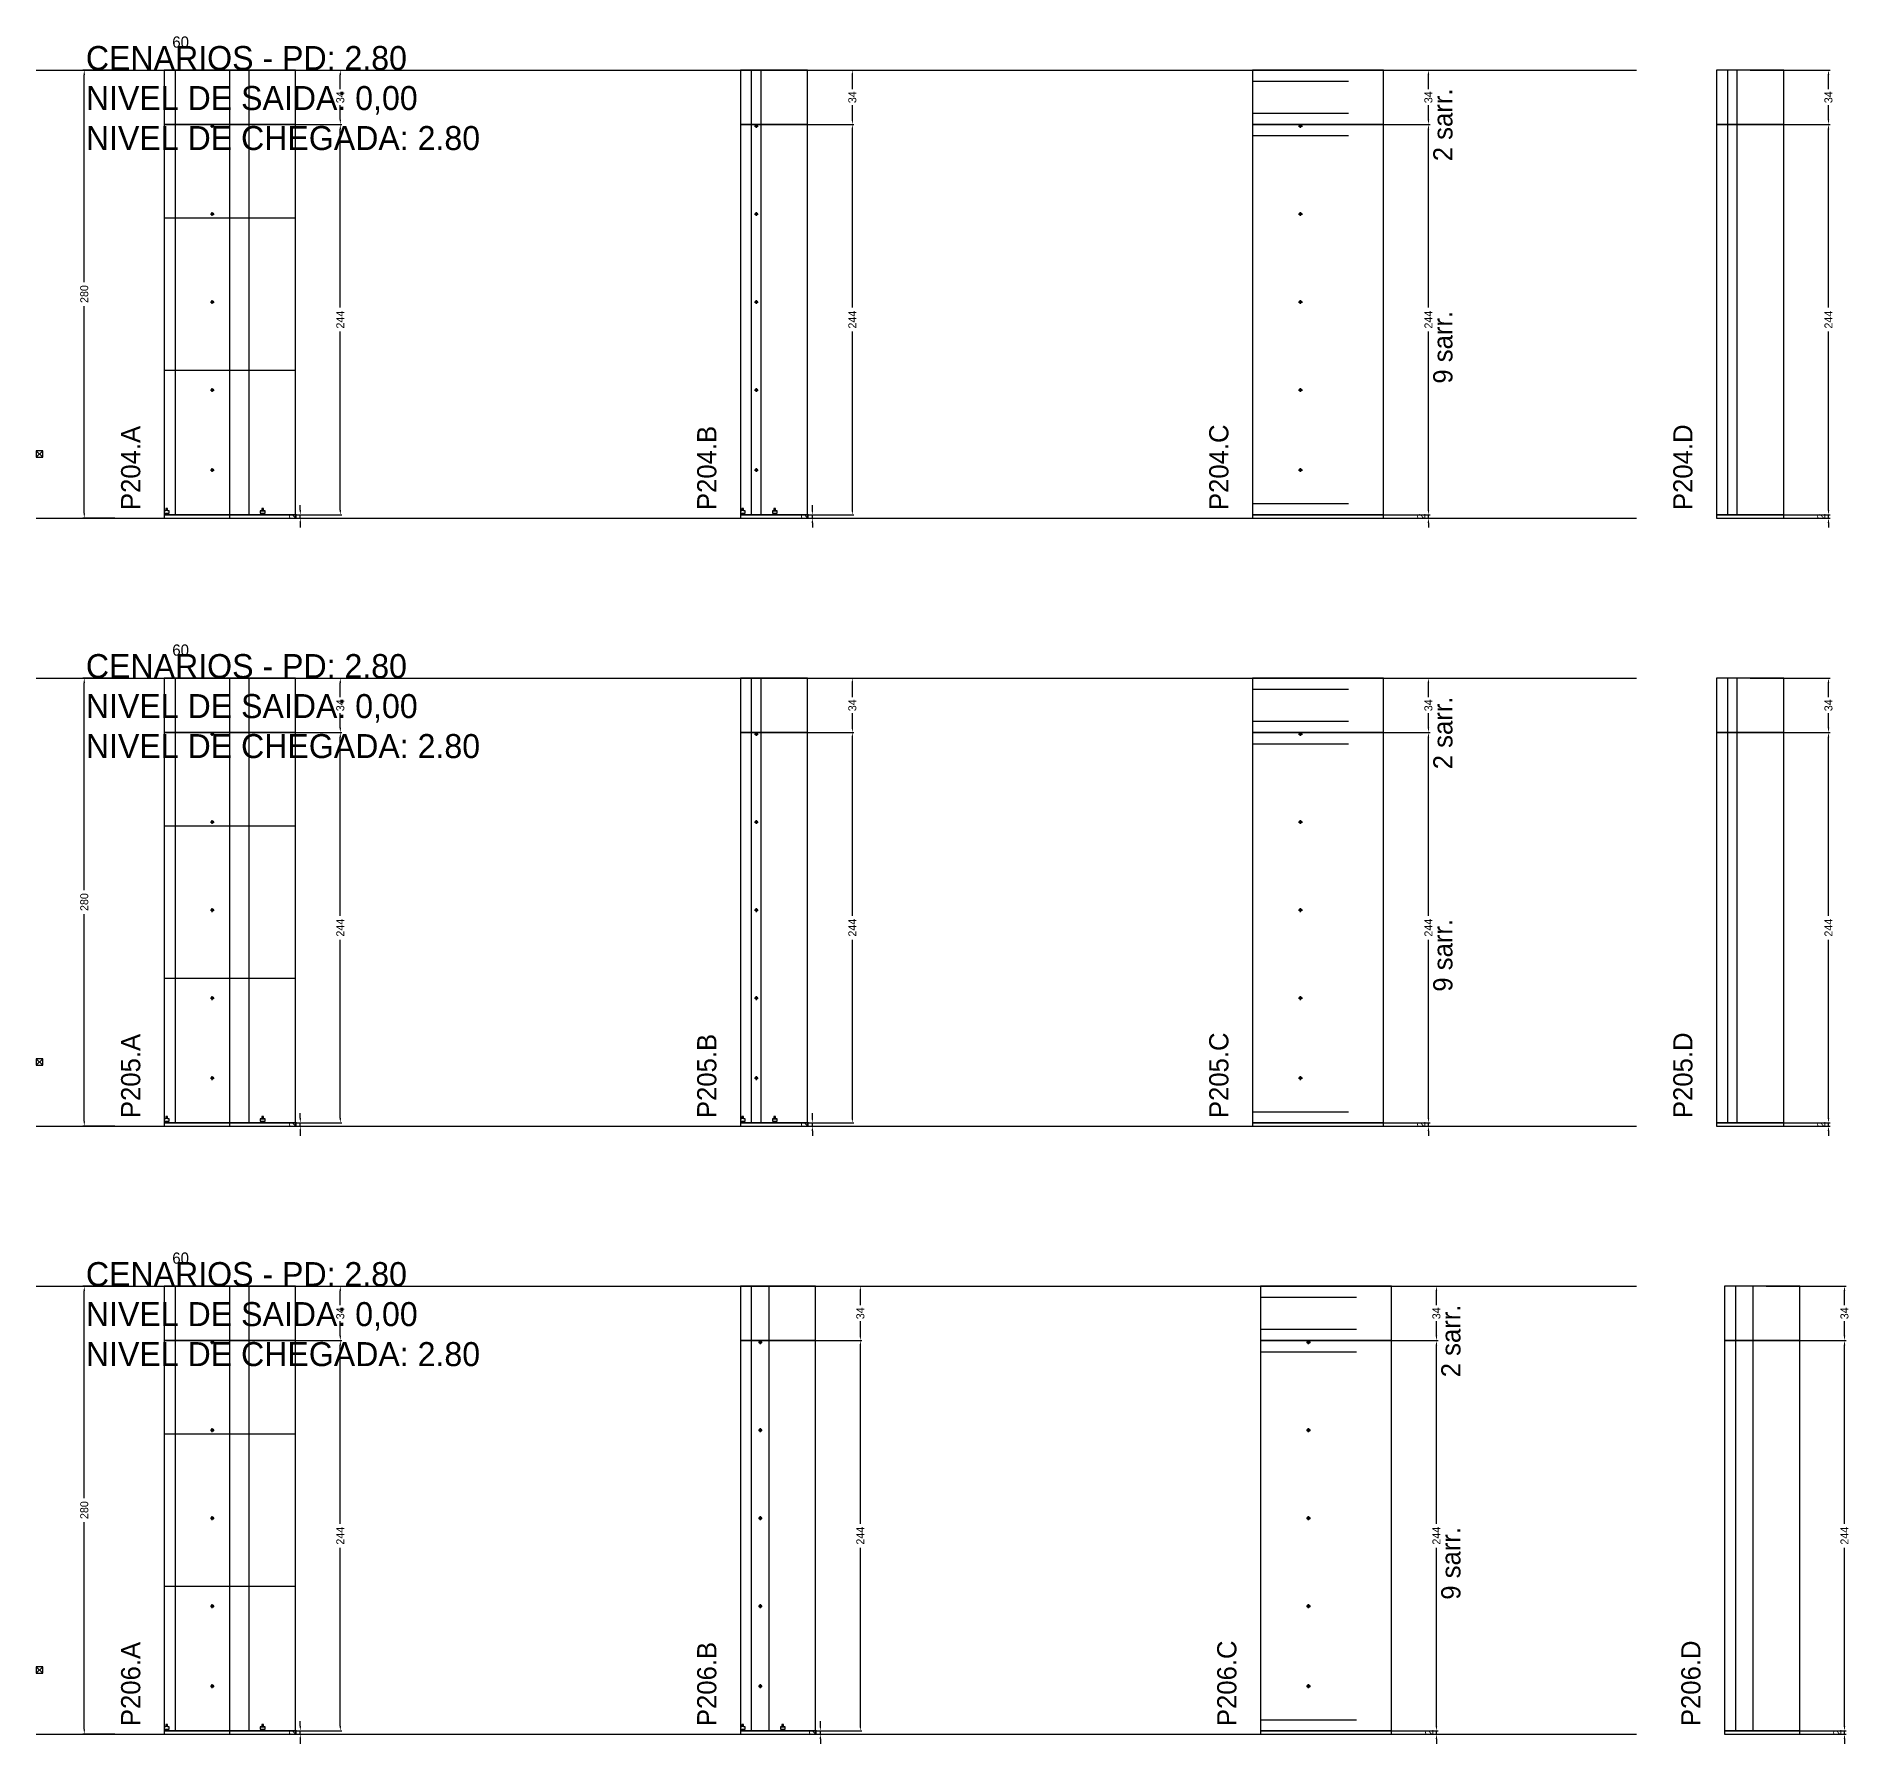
# Model space of a CAD drawing. Header units: centimetres. Extents: x -10500 to 4299, y -38766 to 295.
# Drawn here: x -7000 to -5867, y -18246 to -17179 of the extents above; entities that cross this region are included whole.
import ezdxf

# ---------------------------------------------------------------- set-up
doc = ezdxf.new("R2010")
doc.units = ezdxf.units.CM
doc.linetypes.add('DASHED', pattern=[2, -2])
for name, color, linetype in [('COTA', 241, 'Continuous'), ('COTAS FURACAO', 16, 'Continuous'), ('Madeira', 30, 'Continuous'), ('NOMENCLATURA', 7, 'Continuous'), ('Nível', 160, 'Continuous'), ('Painéis', 200, 'Continuous'), ('Perfil Metálico', 150, 'Continuous'), ('SARR_2.2x7', 40, 'Continuous'), ('texto', 7, 'Continuous')]:
    doc.layers.add(name, color=color, linetype=linetype)
doc.dimstyles.new('PAINEL-NOVA', dxfattribs={"dimtxt": 5, "dimasz": 3, "dimexe": 1, "dimexo": 1, "dimgap": 1, "dimtad": 1, "dimcen": 2.5, "dimazin": 3, "dimtfac": 1, "dimtmove": 0, "dimatfit": 3})

# ---------------------------------------------------------------- blocks, each defined once
blk = doc.blocks.new('_CLOSEDFILLED')
at = {"color": 0, "linetype": 'BYBLOCK'}
blk.add_solid([(-1, 0.16), (0, 0), (-1, -0.16)], dxfattribs=at)
blk = doc.blocks.new('*D1235')
for p, q in [((-6951, -17200), (-6971, -17200)), ((-6970, -17332.5), (-6970, -17203)), ((-6970, -17477), (-6970, -17347.5)), ((-6951, -17480), (-6971, -17480))]:
    blk.add_line(p, q)
at = {"layer": 'Defpoints'}
for p in [(-6950, -17200), (-6970, -17480), (-6950, -17480)]:
    blk.add_point(p, dxfattribs=at)
at = {"layer": 'COTA', "xscale": 3, "yscale": 3}
for p, rotation in [((-6970, -17200), 90), ((-6970, -17480), 270)]:
    blk.add_blockref('_CLOSEDFILLED', p, dxfattribs=dict(at, rotation=rotation))
at = {"layer": 'COTA', "insert": (-6970, -17340), "char_height": 5, "attachment_point": 5, "rotation": 90}
blk.add_mtext('280', dxfattribs=at)
blk = doc.blocks.new('MULDURA')
at = {"layer": 'Paineis'}
for p, q in [((0, 0), (4, 4)), ((4, 0), (0, 4))]:
    blk.add_line(p, q, dxfattribs=at)
blk.add_lwpolyline([(0, 0), (4, 0), (4, 4), (0, 4)], close=True, dxfattribs=at)
blk = doc.blocks.new('*D1237')
for p, q in [((-6859, -17234), (-6809, -17234)), ((-6810, -17348.5), (-6810, -17237)), ((-6810, -17475), (-6810, -17363.5)), ((-6859, -17478), (-6809, -17478))]:
    blk.add_line(p, q)
at = {"layer": 'Defpoints'}
for p in [(-6860, -17234), (-6860, -17478), (-6810, -17478)]:
    blk.add_point(p, dxfattribs=at)
at = {"layer": 'COTA', "xscale": 3, "yscale": 3}
for p, rotation in [((-6810, -17234), 90), ((-6810, -17478), 270)]:
    blk.add_blockref('_CLOSEDFILLED', p, dxfattribs=dict(at, rotation=rotation))
at = {"layer": 'COTA', "insert": (-6810, -17356), "char_height": 5, "attachment_point": 5, "rotation": 90}
blk.add_mtext('244', dxfattribs=at)
blk = doc.blocks.new('*D1238')
for p, q in [((-6859, -17200), (-6809, -17200)), ((-6810, -17212), (-6810, -17203)), ((-6810, -17231), (-6810, -17222)), ((-6859, -17234), (-6809, -17234))]:
    blk.add_line(p, q)
at = {"layer": 'Defpoints'}
for p in [(-6860, -17200), (-6860, -17234), (-6810, -17234)]:
    blk.add_point(p, dxfattribs=at)
at = {"layer": 'COTA', "xscale": 3, "yscale": 3}
for p, rotation in [((-6810, -17200), 90), ((-6810, -17234), 270)]:
    blk.add_blockref('_CLOSEDFILLED', p, dxfattribs=dict(at, rotation=rotation))
at = {"layer": 'COTA', "insert": (-6810, -17217), "char_height": 5, "attachment_point": 5, "rotation": 90}
blk.add_mtext('34', dxfattribs=at)
blk = doc.blocks.new('SLIPTEE')
at = {"layer": 'Paineis'}
blk.add_lwpolyline([(0, 0), (3, 0), (3, 1.5), (2, 1.5), (2, 3), (1, 3), (1, 1.5), (0, 1.5)], close=True, dxfattribs=at)
blk = doc.blocks.new('SLIPTDD')
at = {"layer": 'Paineis'}
blk.add_line((0, 1.5), (3, 1.5), dxfattribs=at)
blk.add_lwpolyline([(0, 0), (3, 0), (3, 1.5), (2, 1.5), (2, 3), (1, 3), (1, 1.5), (0, 1.5)], close=True, dxfattribs=at)
blk = doc.blocks.new('furacao')
at = {"layer": 'COTAS FURACAO'}
for p, q in [((-1.2, 0), (1.2, 0)), ((0, -1.2), (0, 1.2))]:
    blk.add_line(p, q, dxfattribs=at)
blk.add_circle((0, 0), 0.8, dxfattribs=at)
blk = doc.blocks.new('*D1240')
for p, q in [((-6539, -17234), (-6489, -17234)), ((-6490, -17348.5), (-6490, -17237)), ((-6490, -17475), (-6490, -17363.5)), ((-6539, -17478), (-6489, -17478))]:
    blk.add_line(p, q)
at = {"layer": 'Defpoints'}
for p in [(-6540, -17234), (-6540, -17478), (-6490, -17478)]:
    blk.add_point(p, dxfattribs=at)
at = {"layer": 'COTA', "xscale": 3, "yscale": 3}
for p, rotation in [((-6490, -17234), 90), ((-6490, -17478), 270)]:
    blk.add_blockref('_CLOSEDFILLED', p, dxfattribs=dict(at, rotation=rotation))
at = {"layer": 'COTA', "insert": (-6490, -17356), "char_height": 5, "attachment_point": 5, "rotation": 90}
blk.add_mtext('244', dxfattribs=at)
blk = doc.blocks.new('*D1241')
for p, q in [((-6539, -17200), (-6489, -17200)), ((-6490, -17212), (-6490, -17203)), ((-6490, -17231), (-6490, -17222)), ((-6539, -17234), (-6489, -17234))]:
    blk.add_line(p, q)
at = {"layer": 'Defpoints'}
for p in [(-6540, -17200), (-6540, -17234), (-6490, -17234)]:
    blk.add_point(p, dxfattribs=at)
at = {"layer": 'COTA', "xscale": 3, "yscale": 3}
for p, rotation in [((-6490, -17200), 90), ((-6490, -17234), 270)]:
    blk.add_blockref('_CLOSEDFILLED', p, dxfattribs=dict(at, rotation=rotation))
at = {"layer": 'COTA', "insert": (-6490, -17217), "char_height": 5, "attachment_point": 5, "rotation": 90}
blk.add_mtext('34', dxfattribs=at)
blk = doc.blocks.new('*D1243')
for p, q in [((-6179, -17234), (-6129, -17234)), ((-6130, -17348.5), (-6130, -17237)), ((-6130, -17475), (-6130, -17363.5)), ((-6179, -17478), (-6129, -17478))]:
    blk.add_line(p, q)
at = {"layer": 'Defpoints'}
for p in [(-6180, -17234), (-6180, -17478), (-6130, -17478)]:
    blk.add_point(p, dxfattribs=at)
at = {"layer": 'COTA', "xscale": 3, "yscale": 3}
for p, rotation in [((-6130, -17234), 90), ((-6130, -17478), 270)]:
    blk.add_blockref('_CLOSEDFILLED', p, dxfattribs=dict(at, rotation=rotation))
at = {"layer": 'COTA', "insert": (-6130, -17356), "char_height": 5, "attachment_point": 5, "rotation": 90}
blk.add_mtext('244', dxfattribs=at)
blk = doc.blocks.new('*D1244')
for p, q in [((-6179, -17200), (-6129, -17200)), ((-6130, -17212), (-6130, -17203)), ((-6130, -17231), (-6130, -17222)), ((-6179, -17234), (-6129, -17234))]:
    blk.add_line(p, q)
at = {"layer": 'Defpoints'}
for p in [(-6180, -17200), (-6180, -17234), (-6130, -17234)]:
    blk.add_point(p, dxfattribs=at)
at = {"layer": 'COTA', "xscale": 3, "yscale": 3}
for p, rotation in [((-6130, -17200), 90), ((-6130, -17234), 270)]:
    blk.add_blockref('_CLOSEDFILLED', p, dxfattribs=dict(at, rotation=rotation))
at = {"layer": 'COTA', "insert": (-6130, -17217), "char_height": 5, "attachment_point": 5, "rotation": 90}
blk.add_mtext('34', dxfattribs=at)
blk = doc.blocks.new('*D1246')
for p, q in [((-5929, -17234), (-5879, -17234)), ((-5880, -17348.5), (-5880, -17237)), ((-5880, -17475), (-5880, -17363.5)), ((-5929, -17478), (-5879, -17478))]:
    blk.add_line(p, q)
at = {"layer": 'Defpoints'}
for p in [(-5930, -17234), (-5930, -17478), (-5880, -17478)]:
    blk.add_point(p, dxfattribs=at)
at = {"layer": 'COTA', "xscale": 3, "yscale": 3}
for p, rotation in [((-5880, -17234), 90), ((-5880, -17478), 270)]:
    blk.add_blockref('_CLOSEDFILLED', p, dxfattribs=dict(at, rotation=rotation))
at = {"layer": 'COTA', "insert": (-5880, -17356), "char_height": 5, "attachment_point": 5, "rotation": 90}
blk.add_mtext('244', dxfattribs=at)
blk = doc.blocks.new('*D1247')
for p, q in [((-5929, -17200), (-5879, -17200)), ((-5880, -17212), (-5880, -17203)), ((-5880, -17231), (-5880, -17222)), ((-5929, -17234), (-5879, -17234))]:
    blk.add_line(p, q)
at = {"layer": 'Defpoints'}
for p in [(-5930, -17200), (-5930, -17234), (-5880, -17234)]:
    blk.add_point(p, dxfattribs=at)
at = {"layer": 'COTA', "xscale": 3, "yscale": 3}
for p, rotation in [((-5880, -17200), 90), ((-5880, -17234), 270)]:
    blk.add_blockref('_CLOSEDFILLED', p, dxfattribs=dict(at, rotation=rotation))
at = {"layer": 'COTA', "insert": (-5880, -17217), "char_height": 5, "attachment_point": 5, "rotation": 90}
blk.add_mtext('34', dxfattribs=at)
blk = doc.blocks.new('*D1261')
for p, q in [((-6951, -17580), (-6971, -17580)), ((-6970, -17712.5), (-6970, -17583)), ((-6970, -17857), (-6970, -17727.5)), ((-6951, -17860), (-6971, -17860))]:
    blk.add_line(p, q)
at = {"layer": 'Defpoints'}
for p in [(-6950, -17580), (-6970, -17860), (-6950, -17860)]:
    blk.add_point(p, dxfattribs=at)
at = {"layer": 'COTA', "xscale": 3, "yscale": 3}
for p, rotation in [((-6970, -17580), 90), ((-6970, -17860), 270)]:
    blk.add_blockref('_CLOSEDFILLED', p, dxfattribs=dict(at, rotation=rotation))
at = {"layer": 'COTA', "insert": (-6970, -17720), "char_height": 5, "attachment_point": 5, "rotation": 90}
blk.add_mtext('280', dxfattribs=at)
blk = doc.blocks.new('*D1263')
for p, q in [((-6859, -17614), (-6809, -17614)), ((-6810, -17728.5), (-6810, -17617)), ((-6810, -17855), (-6810, -17743.5)), ((-6859, -17858), (-6809, -17858))]:
    blk.add_line(p, q)
at = {"layer": 'Defpoints'}
for p in [(-6860, -17614), (-6860, -17858), (-6810, -17858)]:
    blk.add_point(p, dxfattribs=at)
at = {"layer": 'COTA', "xscale": 3, "yscale": 3}
for p, rotation in [((-6810, -17614), 90), ((-6810, -17858), 270)]:
    blk.add_blockref('_CLOSEDFILLED', p, dxfattribs=dict(at, rotation=rotation))
at = {"layer": 'COTA', "insert": (-6810, -17736), "char_height": 5, "attachment_point": 5, "rotation": 90}
blk.add_mtext('244', dxfattribs=at)
blk = doc.blocks.new('*D1264')
for p, q in [((-6859, -17580), (-6809, -17580)), ((-6810, -17592), (-6810, -17583)), ((-6810, -17611), (-6810, -17602)), ((-6859, -17614), (-6809, -17614))]:
    blk.add_line(p, q)
at = {"layer": 'Defpoints'}
for p in [(-6860, -17580), (-6860, -17614), (-6810, -17614)]:
    blk.add_point(p, dxfattribs=at)
at = {"layer": 'COTA', "xscale": 3, "yscale": 3}
for p, rotation in [((-6810, -17580), 90), ((-6810, -17614), 270)]:
    blk.add_blockref('_CLOSEDFILLED', p, dxfattribs=dict(at, rotation=rotation))
at = {"layer": 'COTA', "insert": (-6810, -17597), "char_height": 5, "attachment_point": 5, "rotation": 90}
blk.add_mtext('34', dxfattribs=at)
blk = doc.blocks.new('*D1266')
for p, q in [((-6539, -17614), (-6489, -17614)), ((-6490, -17728.5), (-6490, -17617)), ((-6490, -17855), (-6490, -17743.5)), ((-6539, -17858), (-6489, -17858))]:
    blk.add_line(p, q)
at = {"layer": 'Defpoints'}
for p in [(-6540, -17614), (-6540, -17858), (-6490, -17858)]:
    blk.add_point(p, dxfattribs=at)
at = {"layer": 'COTA', "xscale": 3, "yscale": 3}
for p, rotation in [((-6490, -17614), 90), ((-6490, -17858), 270)]:
    blk.add_blockref('_CLOSEDFILLED', p, dxfattribs=dict(at, rotation=rotation))
at = {"layer": 'COTA', "insert": (-6490, -17736), "char_height": 5, "attachment_point": 5, "rotation": 90}
blk.add_mtext('244', dxfattribs=at)
blk = doc.blocks.new('*D1267')
for p, q in [((-6539, -17580), (-6489, -17580)), ((-6490, -17592), (-6490, -17583)), ((-6490, -17611), (-6490, -17602)), ((-6539, -17614), (-6489, -17614))]:
    blk.add_line(p, q)
at = {"layer": 'Defpoints'}
for p in [(-6540, -17580), (-6540, -17614), (-6490, -17614)]:
    blk.add_point(p, dxfattribs=at)
at = {"layer": 'COTA', "xscale": 3, "yscale": 3}
for p, rotation in [((-6490, -17580), 90), ((-6490, -17614), 270)]:
    blk.add_blockref('_CLOSEDFILLED', p, dxfattribs=dict(at, rotation=rotation))
at = {"layer": 'COTA', "insert": (-6490, -17597), "char_height": 5, "attachment_point": 5, "rotation": 90}
blk.add_mtext('34', dxfattribs=at)
blk = doc.blocks.new('*D1269')
for p, q in [((-6179, -17614), (-6129, -17614)), ((-6130, -17728.5), (-6130, -17617)), ((-6130, -17855), (-6130, -17743.5)), ((-6179, -17858), (-6129, -17858))]:
    blk.add_line(p, q)
at = {"layer": 'Defpoints'}
for p in [(-6180, -17614), (-6180, -17858), (-6130, -17858)]:
    blk.add_point(p, dxfattribs=at)
at = {"layer": 'COTA', "xscale": 3, "yscale": 3}
for p, rotation in [((-6130, -17614), 90), ((-6130, -17858), 270)]:
    blk.add_blockref('_CLOSEDFILLED', p, dxfattribs=dict(at, rotation=rotation))
at = {"layer": 'COTA', "insert": (-6130, -17736), "char_height": 5, "attachment_point": 5, "rotation": 90}
blk.add_mtext('244', dxfattribs=at)
blk = doc.blocks.new('*D1270')
for p, q in [((-6179, -17580), (-6129, -17580)), ((-6130, -17592), (-6130, -17583)), ((-6130, -17611), (-6130, -17602)), ((-6179, -17614), (-6129, -17614))]:
    blk.add_line(p, q)
at = {"layer": 'Defpoints'}
for p in [(-6180, -17580), (-6180, -17614), (-6130, -17614)]:
    blk.add_point(p, dxfattribs=at)
at = {"layer": 'COTA', "xscale": 3, "yscale": 3}
for p, rotation in [((-6130, -17580), 90), ((-6130, -17614), 270)]:
    blk.add_blockref('_CLOSEDFILLED', p, dxfattribs=dict(at, rotation=rotation))
at = {"layer": 'COTA', "insert": (-6130, -17597), "char_height": 5, "attachment_point": 5, "rotation": 90}
blk.add_mtext('34', dxfattribs=at)
blk = doc.blocks.new('*D1272')
for p, q in [((-5929, -17614), (-5879, -17614)), ((-5880, -17728.5), (-5880, -17617)), ((-5880, -17855), (-5880, -17743.5)), ((-5929, -17858), (-5879, -17858))]:
    blk.add_line(p, q)
at = {"layer": 'Defpoints'}
for p in [(-5930, -17614), (-5930, -17858), (-5880, -17858)]:
    blk.add_point(p, dxfattribs=at)
at = {"layer": 'COTA', "xscale": 3, "yscale": 3}
for p, rotation in [((-5880, -17614), 90), ((-5880, -17858), 270)]:
    blk.add_blockref('_CLOSEDFILLED', p, dxfattribs=dict(at, rotation=rotation))
at = {"layer": 'COTA', "insert": (-5880, -17736), "char_height": 5, "attachment_point": 5, "rotation": 90}
blk.add_mtext('244', dxfattribs=at)
blk = doc.blocks.new('*D1273')
for p, q in [((-5929, -17580), (-5879, -17580)), ((-5880, -17592), (-5880, -17583)), ((-5880, -17611), (-5880, -17602)), ((-5929, -17614), (-5879, -17614))]:
    blk.add_line(p, q)
at = {"layer": 'Defpoints'}
for p in [(-5930, -17580), (-5930, -17614), (-5880, -17614)]:
    blk.add_point(p, dxfattribs=at)
at = {"layer": 'COTA', "xscale": 3, "yscale": 3}
for p, rotation in [((-5880, -17580), 90), ((-5880, -17614), 270)]:
    blk.add_blockref('_CLOSEDFILLED', p, dxfattribs=dict(at, rotation=rotation))
at = {"layer": 'COTA', "insert": (-5880, -17597), "char_height": 5, "attachment_point": 5, "rotation": 90}
blk.add_mtext('34', dxfattribs=at)
blk = doc.blocks.new('*D1287')
for p, q in [((-6951, -17960), (-6971, -17960)), ((-6970, -18092.5), (-6970, -17963)), ((-6970, -18237), (-6970, -18107.5)), ((-6951, -18240), (-6971, -18240))]:
    blk.add_line(p, q)
at = {"layer": 'Defpoints'}
for p in [(-6950, -17960), (-6970, -18240), (-6950, -18240)]:
    blk.add_point(p, dxfattribs=at)
at = {"layer": 'COTA', "xscale": 3, "yscale": 3}
for p, rotation in [((-6970, -17960), 90), ((-6970, -18240), 270)]:
    blk.add_blockref('_CLOSEDFILLED', p, dxfattribs=dict(at, rotation=rotation))
at = {"layer": 'COTA', "insert": (-6970, -18100), "char_height": 5, "attachment_point": 5, "rotation": 90}
blk.add_mtext('280', dxfattribs=at)
blk = doc.blocks.new('*D1289')
for p, q in [((-6859, -17994), (-6809, -17994)), ((-6810, -18108.5), (-6810, -17997)), ((-6810, -18235), (-6810, -18123.5)), ((-6859, -18238), (-6809, -18238))]:
    blk.add_line(p, q)
at = {"layer": 'Defpoints'}
for p in [(-6860, -17994), (-6860, -18238), (-6810, -18238)]:
    blk.add_point(p, dxfattribs=at)
at = {"layer": 'COTA', "xscale": 3, "yscale": 3}
for p, rotation in [((-6810, -17994), 90), ((-6810, -18238), 270)]:
    blk.add_blockref('_CLOSEDFILLED', p, dxfattribs=dict(at, rotation=rotation))
at = {"layer": 'COTA', "insert": (-6810, -18116), "char_height": 5, "attachment_point": 5, "rotation": 90}
blk.add_mtext('244', dxfattribs=at)
blk = doc.blocks.new('*D1290')
for p, q in [((-6859, -17960), (-6809, -17960)), ((-6810, -17972), (-6810, -17963)), ((-6810, -17991), (-6810, -17982)), ((-6859, -17994), (-6809, -17994))]:
    blk.add_line(p, q)
at = {"layer": 'Defpoints'}
for p in [(-6860, -17960), (-6860, -17994), (-6810, -17994)]:
    blk.add_point(p, dxfattribs=at)
at = {"layer": 'COTA', "xscale": 3, "yscale": 3}
for p, rotation in [((-6810, -17960), 90), ((-6810, -17994), 270)]:
    blk.add_blockref('_CLOSEDFILLED', p, dxfattribs=dict(at, rotation=rotation))
at = {"layer": 'COTA', "insert": (-6810, -17977), "char_height": 5, "attachment_point": 5, "rotation": 90}
blk.add_mtext('34', dxfattribs=at)
blk = doc.blocks.new('*D1292')
for p, q in [((-6534, -17994), (-6484, -17994)), ((-6485, -18108.5), (-6485, -17997)), ((-6485, -18235), (-6485, -18123.5)), ((-6534, -18238), (-6484, -18238))]:
    blk.add_line(p, q)
at = {"layer": 'Defpoints'}
for p in [(-6535, -17994), (-6535, -18238), (-6485, -18238)]:
    blk.add_point(p, dxfattribs=at)
at = {"layer": 'COTA', "xscale": 3, "yscale": 3}
for p, rotation in [((-6485, -17994), 90), ((-6485, -18238), 270)]:
    blk.add_blockref('_CLOSEDFILLED', p, dxfattribs=dict(at, rotation=rotation))
at = {"layer": 'COTA', "insert": (-6485, -18116), "char_height": 5, "attachment_point": 5, "rotation": 90}
blk.add_mtext('244', dxfattribs=at)
blk = doc.blocks.new('*D1293')
for p, q in [((-6534, -17960), (-6484, -17960)), ((-6485, -17972), (-6485, -17963)), ((-6485, -17991), (-6485, -17982)), ((-6534, -17994), (-6484, -17994))]:
    blk.add_line(p, q)
at = {"layer": 'Defpoints'}
for p in [(-6535, -17960), (-6535, -17994), (-6485, -17994)]:
    blk.add_point(p, dxfattribs=at)
at = {"layer": 'COTA', "xscale": 3, "yscale": 3}
for p, rotation in [((-6485, -17960), 90), ((-6485, -17994), 270)]:
    blk.add_blockref('_CLOSEDFILLED', p, dxfattribs=dict(at, rotation=rotation))
at = {"layer": 'COTA', "insert": (-6485, -17977), "char_height": 5, "attachment_point": 5, "rotation": 90}
blk.add_mtext('34', dxfattribs=at)
blk = doc.blocks.new('*D1295')
for p, q in [((-6174, -17994), (-6124, -17994)), ((-6125, -18108.5), (-6125, -17997)), ((-6125, -18235), (-6125, -18123.5)), ((-6174, -18238), (-6124, -18238))]:
    blk.add_line(p, q)
at = {"layer": 'Defpoints'}
for p in [(-6175, -17994), (-6175, -18238), (-6125, -18238)]:
    blk.add_point(p, dxfattribs=at)
at = {"layer": 'COTA', "xscale": 3, "yscale": 3}
for p, rotation in [((-6125, -17994), 90), ((-6125, -18238), 270)]:
    blk.add_blockref('_CLOSEDFILLED', p, dxfattribs=dict(at, rotation=rotation))
at = {"layer": 'COTA', "insert": (-6125, -18116), "char_height": 5, "attachment_point": 5, "rotation": 90}
blk.add_mtext('244', dxfattribs=at)
blk = doc.blocks.new('*D1296')
for p, q in [((-6174, -17960), (-6124, -17960)), ((-6125, -17972), (-6125, -17963)), ((-6125, -17991), (-6125, -17982)), ((-6174, -17994), (-6124, -17994))]:
    blk.add_line(p, q)
at = {"layer": 'Defpoints'}
for p in [(-6175, -17960), (-6175, -17994), (-6125, -17994)]:
    blk.add_point(p, dxfattribs=at)
at = {"layer": 'COTA', "xscale": 3, "yscale": 3}
for p, rotation in [((-6125, -17960), 90), ((-6125, -17994), 270)]:
    blk.add_blockref('_CLOSEDFILLED', p, dxfattribs=dict(at, rotation=rotation))
at = {"layer": 'COTA', "insert": (-6125, -17977), "char_height": 5, "attachment_point": 5, "rotation": 90}
blk.add_mtext('34', dxfattribs=at)
blk = doc.blocks.new('*D1298')
for p, q in [((-5919, -17994), (-5869, -17994)), ((-5870, -18108.5), (-5870, -17997)), ((-5870, -18235), (-5870, -18123.5)), ((-5919, -18238), (-5869, -18238))]:
    blk.add_line(p, q)
at = {"layer": 'Defpoints'}
for p in [(-5920, -17994), (-5920, -18238), (-5870, -18238)]:
    blk.add_point(p, dxfattribs=at)
at = {"layer": 'COTA', "xscale": 3, "yscale": 3}
for p, rotation in [((-5870, -17994), 90), ((-5870, -18238), 270)]:
    blk.add_blockref('_CLOSEDFILLED', p, dxfattribs=dict(at, rotation=rotation))
at = {"layer": 'COTA', "insert": (-5870, -18116), "char_height": 5, "attachment_point": 5, "rotation": 90}
blk.add_mtext('244', dxfattribs=at)
blk = doc.blocks.new('*D1299')
for p, q in [((-5919, -17960), (-5869, -17960)), ((-5870, -17972), (-5870, -17963)), ((-5870, -17991), (-5870, -17982)), ((-5919, -17994), (-5869, -17994))]:
    blk.add_line(p, q)
at = {"layer": 'Defpoints'}
for p in [(-5920, -17960), (-5920, -17994), (-5870, -17994)]:
    blk.add_point(p, dxfattribs=at)
at = {"layer": 'COTA', "xscale": 3, "yscale": 3}
for p, rotation in [((-5870, -17960), 90), ((-5870, -17994), 270)]:
    blk.add_blockref('_CLOSEDFILLED', p, dxfattribs=dict(at, rotation=rotation))
at = {"layer": 'COTA', "insert": (-5870, -17977), "char_height": 5, "attachment_point": 5, "rotation": 90}
blk.add_mtext('34', dxfattribs=at)

msp = doc.modelspace()

# ---------------------------------------------------------------- linework, layer by layer
at = {"layer": 'Madeira'}
for points in [[(-6920, -17292.4), (-6838, -17292.4)], [(-6920, -17387.6), (-6838, -17387.6)], [(-6920, -17672.4), (-6838, -17672.4)], [(-6920, -17767.6), (-6838, -17767.6)], [(-6920, -18052.4), (-6838, -18052.4)], [(-6920, -18147.6), (-6838, -18147.6)]]:
    msp.add_lwpolyline(points, dxfattribs=at)
at = {"layer": 'Nível', "linetype": 'DASHED'}
for points in [[(-7000, -17200), (-6000, -17200)], [(-7000, -17480), (-6000, -17480)], [(-7000, -17580), (-6000, -17580)], [(-7000, -17860), (-6000, -17860)], [(-7000, -17960), (-6000, -17960)], [(-7000, -18240), (-6000, -18240)]]:
    msp.add_lwpolyline(points, dxfattribs=at)
at = {"layer": 'Painéis'}
for points in [[(-6920, -17234), (-6838, -17234), (-6838, -17200), (-6920, -17200)], [(-6920, -17480), (-6838, -17480), (-6838, -17200), (-6920, -17200)], [(-6560, -17234), (-6518, -17234), (-6518, -17200), (-6560, -17200)], [(-6240, -17234), (-6158, -17234), (-6158, -17200), (-6240, -17200)], [(-5950, -17234), (-5908, -17234), (-5908, -17200), (-5950, -17200)], [(-6920, -17478), (-6838, -17478), (-6838, -17234), (-6920, -17234)], [(-6560, -17478), (-6518, -17478), (-6518, -17234), (-6560, -17234)], [(-6240, -17478), (-6158, -17478), (-6158, -17234), (-6240, -17234)], [(-5950, -17478), (-5908, -17478), (-5908, -17234), (-5950, -17234)], [(-6920, -17480), (-6838, -17480), (-6838, -17478), (-6920, -17478)], [(-6560, -17480), (-6518, -17480), (-6518, -17478), (-6560, -17478)], [(-6240, -17480), (-6158, -17480), (-6158, -17478), (-6240, -17478)], [(-5950, -17480), (-5908, -17480), (-5908, -17478), (-5950, -17478)], [(-6920, -17614), (-6838, -17614), (-6838, -17580), (-6920, -17580)], [(-6920, -17860), (-6838, -17860), (-6838, -17580), (-6920, -17580)], [(-6560, -17614), (-6518, -17614), (-6518, -17580), (-6560, -17580)], [(-6240, -17614), (-6158, -17614), (-6158, -17580), (-6240, -17580)], [(-5950, -17614), (-5908, -17614), (-5908, -17580), (-5950, -17580)], [(-6920, -17858), (-6838, -17858), (-6838, -17614), (-6920, -17614)], [(-6560, -17858), (-6518, -17858), (-6518, -17614), (-6560, -17614)], [(-6240, -17858), (-6158, -17858), (-6158, -17614), (-6240, -17614)], [(-5950, -17858), (-5908, -17858), (-5908, -17614), (-5950, -17614)], [(-6920, -17860), (-6838, -17860), (-6838, -17858), (-6920, -17858)], [(-6560, -17860), (-6518, -17860), (-6518, -17858), (-6560, -17858)], [(-6240, -17860), (-6158, -17860), (-6158, -17858), (-6240, -17858)], [(-5950, -17860), (-5908, -17860), (-5908, -17858), (-5950, -17858)], [(-6920, -17994), (-6838, -17994), (-6838, -17960), (-6920, -17960)], [(-6920, -18240), (-6838, -18240), (-6838, -17960), (-6920, -17960)], [(-6560, -17994), (-6513, -17994), (-6513, -17960), (-6560, -17960)], [(-6235, -17994), (-6153, -17994), (-6153, -17960), (-6235, -17960)], [(-5945, -17994), (-5898, -17994), (-5898, -17960), (-5945, -17960)], [(-6920, -18238), (-6838, -18238), (-6838, -17994), (-6920, -17994)], [(-6560, -18238), (-6513, -18238), (-6513, -17994), (-6560, -17994)], [(-6235, -18238), (-6153, -18238), (-6153, -17994), (-6235, -17994)], [(-5945, -18238), (-5898, -18238), (-5898, -17994), (-5945, -17994)], [(-6920, -18240), (-6838, -18240), (-6838, -18238), (-6920, -18238)], [(-6560, -18240), (-6513, -18240), (-6513, -18238), (-6560, -18238)], [(-6235, -18240), (-6153, -18240), (-6153, -18238), (-6235, -18238)], [(-5945, -18240), (-5898, -18240), (-5898, -18238), (-5945, -18238)]]:
    msp.add_lwpolyline(points, close=True, dxfattribs=at)
at = {"layer": 'Perfil Metálico'}
for p, q in [((-6879, -17480), (-6879, -17200)), ((-6879, -17860), (-6879, -17580)), ((-6879, -18240), (-6879, -17960))]:
    msp.add_line(p, q, dxfattribs=at)
at = {"layer": 'SARR_2.2x7'}
for points in [[(-6913, -17234), (-6913, -17200)], [(-6867, -17234), (-6867, -17200)], [(-6553, -17234), (-6553, -17200)], [(-6547, -17234), (-6547, -17200)], [(-5943, -17234), (-5943, -17200)], [(-5937, -17234), (-5937, -17200)], [(-6240, -17207), (-6180, -17207)], [(-6240, -17227), (-6180, -17227)], [(-6240, -17241), (-6180, -17241)], [(-6240, -17471), (-6180, -17471)], [(-6913, -17614), (-6913, -17580)], [(-6867, -17614), (-6867, -17580)], [(-6553, -17614), (-6553, -17580)], [(-6547, -17614), (-6547, -17580)], [(-6240, -17587), (-6180, -17587)], [(-5943, -17614), (-5943, -17580)], [(-5937, -17614), (-5937, -17580)], [(-6240, -17607), (-6180, -17607)], [(-6240, -17621), (-6180, -17621)], [(-6240, -17851), (-6180, -17851)], [(-6913, -17994), (-6913, -17960)], [(-6867, -17994), (-6867, -17960)], [(-6553, -17994), (-6553, -17960)], [(-6542, -17994), (-6542, -17960)], [(-5938, -17994), (-5938, -17960)], [(-5927, -17994), (-5927, -17960)], [(-6235, -17967), (-6175, -17967)], [(-6235, -17987), (-6175, -17987)], [(-6235, -18001), (-6175, -18001)], [(-6235, -18231), (-6175, -18231)]]:
    msp.add_lwpolyline(points, dxfattribs=at)
at = {"layer": 'SARR_2.2x7', "linetype": 'DASHED'}
for points in [[(-6913, -17478), (-6913, -17234)], [(-6867, -17478), (-6867, -17234)], [(-6553, -17478), (-6553, -17234)], [(-6547, -17478), (-6547, -17234)], [(-5943, -17478), (-5943, -17234)], [(-5937, -17478), (-5937, -17234)], [(-6913, -17858), (-6913, -17614)], [(-6867, -17858), (-6867, -17614)], [(-6553, -17858), (-6553, -17614)], [(-6547, -17858), (-6547, -17614)], [(-5943, -17858), (-5943, -17614)], [(-5937, -17858), (-5937, -17614)], [(-6913, -18238), (-6913, -17994)], [(-6867, -18238), (-6867, -17994)], [(-6553, -18238), (-6553, -17994)], [(-6542, -18238), (-6542, -17994)], [(-5938, -18238), (-5938, -17994)], [(-5927, -18238), (-5927, -17994)]]:
    msp.add_lwpolyline(points, dxfattribs=at)

# ---------------------------------------------------------------- block references
at = {"layer": 'COTA'}
for name, p in [('furacao', (-6890, -17235)), ('furacao', (-6550, -17235)), ('furacao', (-6210, -17235)), ('furacao', (-6890, -17290)), ('furacao', (-6550, -17290)), ('furacao', (-6210, -17290)), ('furacao', (-6890, -17345)), ('furacao', (-6550, -17345)), ('furacao', (-6210, -17345)), ('furacao', (-6890, -17400)), ('furacao', (-6550, -17400)), ('furacao', (-6210, -17400)), ('MULDURA', (-7000, -17442)), ('furacao', (-6890, -17450)), ('furacao', (-6550, -17450)), ('furacao', (-6210, -17450)), ('SLIPTEE', (-6920, -17477)), ('SLIPTDD', (-6860, -17477)), ('SLIPTEE', (-6560, -17477)), ('SLIPTDD', (-6540, -17477)), ('furacao', (-6890, -17615)), ('furacao', (-6550, -17615)), ('furacao', (-6210, -17615)), ('furacao', (-6890, -17670)), ('furacao', (-6550, -17670)), ('furacao', (-6210, -17670)), ('furacao', (-6890, -17725)), ('furacao', (-6550, -17725)), ('furacao', (-6210, -17725)), ('furacao', (-6890, -17780)), ('furacao', (-6550, -17780)), ('furacao', (-6210, -17780)), ('MULDURA', (-7000, -17822)), ('furacao', (-6890, -17830)), ('furacao', (-6550, -17830)), ('furacao', (-6210, -17830)), ('SLIPTEE', (-6920, -17857)), ('SLIPTDD', (-6860, -17857)), ('SLIPTEE', (-6560, -17857)), ('SLIPTDD', (-6540, -17857)), ('furacao', (-6890, -17995)), ('furacao', (-6547.5, -17995)), ('furacao', (-6205, -17995)), ('furacao', (-6890, -18050)), ('furacao', (-6547.5, -18050)), ('furacao', (-6205, -18050)), ('furacao', (-6890, -18105)), ('furacao', (-6547.5, -18105)), ('furacao', (-6205, -18105)), ('furacao', (-6890, -18160)), ('furacao', (-6547.5, -18160)), ('furacao', (-6205, -18160)), ('MULDURA', (-7000, -18202)), ('furacao', (-6890, -18210)), ('furacao', (-6547.5, -18210)), ('furacao', (-6205, -18210)), ('SLIPTEE', (-6920, -18237)), ('SLIPTDD', (-6860, -18237)), ('SLIPTEE', (-6560, -18237)), ('SLIPTDD', (-6535, -18237))]:
    msp.add_blockref(name, p, dxfattribs=at)

# ---------------------------------------------------------------- texts
at = {"layer": 'NOMENCLATURA'}
for s, p in [('CENARIOS - PD: 2.80', (-6969, -17200)), ('NIVEL DE SAIDA: 0,00', (-6969, -17225)), ('NIVEL DE CHEGADA: 2.80', (-6969, -17250)), ('CENARIOS - PD: 2.80', (-6969, -17580)), ('NIVEL DE SAIDA: 0,00', (-6969, -17605)), ('NIVEL DE CHEGADA: 2.80', (-6969, -17630)), ('CENARIOS - PD: 2.80', (-6969, -17960)), ('NIVEL DE SAIDA: 0,00', (-6969, -17985)), ('NIVEL DE CHEGADA: 2.80', (-6969, -18010))]:
    msp.add_text(s, height=15, dxfattribs=at).set_placement(p)
for s, p in [('2 sarr.', (-6115, -17257)), ('9 sarr.', (-6115, -17396)), ('P204.A', (-6935, -17475)), ('P204.B', (-6575, -17475)), ('P204.C', (-6255, -17475)), ('P204.D', (-5965, -17475)), ('2 sarr.', (-6115, -17637)), ('9 sarr.', (-6115, -17776)), ('P205.A', (-6935, -17855)), ('P205.B', (-6575, -17855)), ('P205.C', (-6255, -17855)), ('P205.D', (-5965, -17855)), ('2 sarr.', (-6110, -18017)), ('9 sarr.', (-6110, -18156)), ('P206.A', (-6935, -18235)), ('P206.B', (-6575, -18235)), ('P206.C', (-6250, -18235)), ('P206.D', (-5960, -18235))]:
    msp.add_text(s, height=12, rotation=90, dxfattribs=at).set_placement(p)
at = {"layer": 'texto'}
for p in [(-6915, -17186), (-6915, -17566), (-6915, -17946)]:
    msp.add_text('60', height=7, dxfattribs=at).set_placement(p)

# ---------------------------------------------------------------- dimensions: what is measured, and where the dimension line sits
at = {"layer": 'COTA'}
for base, p1, p2, picture, middle in [((-6970, -17480), (-6950, -17480), (-6950, -17200), '*D1235', (-6970, -17340)), ((-6810, -17234), (-6860, -17234), (-6860, -17200), '*D1238', (-6810, -17217)), ((-6490, -17234), (-6540, -17234), (-6540, -17200), '*D1241', (-6490, -17217)), ((-6130, -17234), (-6180, -17234), (-6180, -17200), '*D1244', (-6130, -17217)), ((-5880, -17234), (-5930, -17234), (-5930, -17200), '*D1247', (-5880, -17217)), ((-6810, -17478), (-6860, -17478), (-6860, -17234), '*D1237', (-6810, -17356)), ((-6490, -17478), (-6540, -17478), (-6540, -17234), '*D1240', (-6490, -17356)), ((-6130, -17478), (-6180, -17478), (-6180, -17234), '*D1243', (-6130, -17356)), ((-5880, -17478), (-5930, -17478), (-5930, -17234), '*D1246', (-5880, -17356)), ((-6970, -17860), (-6950, -17860), (-6950, -17580), '*D1261', (-6970, -17720)), ((-6810, -17614), (-6860, -17614), (-6860, -17580), '*D1264', (-6810, -17597)), ((-6490, -17614), (-6540, -17614), (-6540, -17580), '*D1267', (-6490, -17597)), ((-6130, -17614), (-6180, -17614), (-6180, -17580), '*D1270', (-6130, -17597)), ((-5880, -17614), (-5930, -17614), (-5930, -17580), '*D1273', (-5880, -17597)), ((-6810, -17858), (-6860, -17858), (-6860, -17614), '*D1263', (-6810, -17736)), ((-6490, -17858), (-6540, -17858), (-6540, -17614), '*D1266', (-6490, -17736)), ((-6130, -17858), (-6180, -17858), (-6180, -17614), '*D1269', (-6130, -17736)), ((-5880, -17858), (-5930, -17858), (-5930, -17614), '*D1272', (-5880, -17736)), ((-6970, -18240), (-6950, -18240), (-6950, -17960), '*D1287', (-6970, -18100)), ((-6810, -17994), (-6860, -17994), (-6860, -17960), '*D1290', (-6810, -17977)), ((-6485, -17994), (-6535, -17994), (-6535, -17960), '*D1293', (-6485, -17977)), ((-6125, -17994), (-6175, -17994), (-6175, -17960), '*D1296', (-6125, -17977)), ((-5870, -17994), (-5920, -17994), (-5920, -17960), '*D1299', (-5870, -17977)), ((-6810, -18238), (-6860, -18238), (-6860, -17994), '*D1289', (-6810, -18116)), ((-6485, -18238), (-6535, -18238), (-6535, -17994), '*D1292', (-6485, -18116)), ((-6125, -18238), (-6175, -18238), (-6175, -17994), '*D1295', (-6125, -18116)), ((-5870, -18238), (-5920, -18238), (-5920, -17994), '*D1298', (-5870, -18116))]:
    dim = msp.add_linear_dim(base=base, p1=p1, p2=p2, angle=90, dimstyle='PAINEL-NOVA', dxfattribs=at)
    dim.commit()
    dim.dimension.update_dxf_attribs({"geometry": picture, "text_midpoint": middle})
for base, p1, p2 in [((-6835, -17480), (-6860, -17480), (-6860, -17478)), ((-6515, -17480), (-6540, -17480), (-6540, -17478)), ((-6130, -17480), (-6180, -17480), (-6180, -17478)), ((-5880, -17480), (-5930, -17480), (-5930, -17478)), ((-6835, -17860), (-6860, -17860), (-6860, -17858)), ((-6515, -17860), (-6540, -17860), (-6540, -17858)), ((-6130, -17860), (-6180, -17860), (-6180, -17858)), ((-5880, -17860), (-5930, -17860), (-5930, -17858)), ((-6835, -18240), (-6860, -18240), (-6860, -18238)), ((-6510, -18240), (-6535, -18240), (-6535, -18238)), ((-6125, -18240), (-6175, -18240), (-6175, -18238)), ((-5870, -18240), (-5920, -18240), (-5920, -18238))]:
    msp.add_linear_dim(base=base, p1=p1, p2=p2, angle=90, dimstyle='PAINEL-NOVA', dxfattribs=at).render()

doc.saveas('drawing.dxf')
